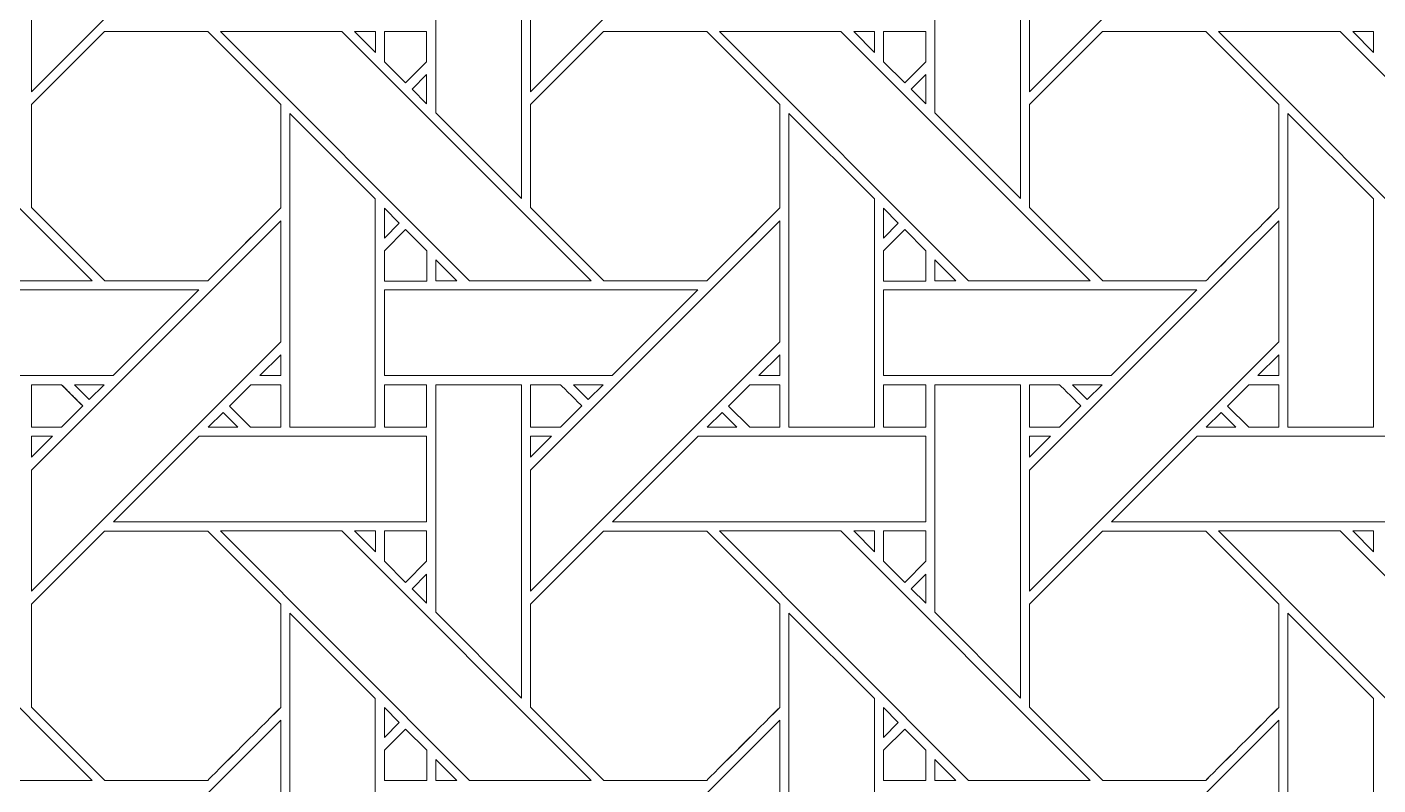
# Model space of a CAD drawing. Header units: inches. Extents: x 2.4 to 22.4, y -0.9 to 19.1.
# Drawn here: x 17.355 to 19.924, y 3.631 to 5.071 of the extents above; entities that cross this region are included whole.
import ezdxf

# ---------------------------------------------------------------- set-up
doc = ezdxf.new("R2010")
doc.units = ezdxf.units.IN
doc.header["$MEASUREMENT"] = 0
doc.layers.add('Design', color=7, linetype='Continuous', lineweight=0)

msp = doc.modelspace()

# ---------------------------------------------------------------- linework, layer by layer
at = {"layer": 'Design'}
for points, knots in [([(2.3829, 19.0948), (2.3829, 19.0948), (2.3829, -0.9052), (2.3829, -0.9052), (2.3829, -0.9052), (22.3829, -0.9052), (22.3829, -0.9052), (22.3829, -0.9052), (22.3829, 19.0948), (22.3829, 19.0948), (22.3829, 19.0948), (2.3829, 19.0948), (2.3829, 19.0948)], [0, 0, 0, 0, 1, 1, 1, 2, 2, 2, 3, 3, 3, 4, 4, 4, 4]), ([(3.3653, 18.1123), (3.3653, 18.1123), (3.3653, 0.0772), (3.3653, 0.0772), (3.3653, 0.0772), (21.4004, 0.0772), (21.4004, 0.0772), (21.4004, 0.0772), (21.4004, 18.1123), (21.4004, 18.1123), (21.4004, 18.1123), (3.3653, 18.1123), (3.3653, 18.1123)], [0, 0, 0, 0, 1, 1, 1, 2, 2, 2, 3, 3, 3, 4, 4, 4, 4]), ([(17.364, 4.9481), (17.364, 4.9481), (17.364, 5.1782), (17.364, 5.1782), (17.364, 5.1782), (17.8377, 5.6518), (17.8377, 5.6518), (17.8377, 5.6518), (17.8377, 5.4217), (17.8377, 5.4217), (17.8377, 5.4217), (17.364, 4.9481), (17.364, 4.9481)], [0, 0, 0, 0, 1, 1, 1, 2, 2, 2, 3, 3, 3, 4, 4, 4, 4]), ([(18.7864, 5.4217), (18.7864, 5.4217), (18.3128, 4.9481), (18.3128, 4.9481), (18.3128, 4.9481), (18.3128, 5.1782), (18.3128, 5.1782), (18.3128, 5.1782), (18.7864, 5.6518), (18.7864, 5.6518), (18.7864, 5.6518), (18.7864, 5.4217), (18.7864, 5.4217)], [0, 0, 0, 0, 1, 1, 1, 2, 2, 2, 3, 3, 3, 4, 4, 4, 4]), ([(19.7352, 5.4217), (19.7352, 5.4217), (19.2615, 4.9481), (19.2615, 4.9481), (19.2615, 4.9481), (19.2615, 5.1782), (19.2615, 5.1782), (19.2615, 5.1782), (19.7352, 5.6518), (19.7352, 5.6518), (19.7352, 5.6518), (19.7352, 5.4217), (19.7352, 5.4217)], [0, 0, 0, 0, 1, 1, 1, 2, 2, 2, 3, 3, 3, 4, 4, 4, 4]), ([(18.2956, 4.7452), (18.2956, 4.7452), (18.1327, 4.9081), (18.1327, 4.9081), (18.1327, 4.9081), (18.1327, 5.3403), (18.1327, 5.3403), (18.1327, 5.3403), (18.2956, 5.3403), (18.2956, 5.3403), (18.2956, 5.3403), (18.2956, 4.7452), (18.2956, 4.7452)], [0, 0, 0, 0, 1, 1, 1, 2, 2, 2, 3, 3, 3, 4, 4, 4, 4]), ([(19.2443, 4.7452), (19.2443, 4.7452), (19.0814, 4.9081), (19.0814, 4.9081), (19.0814, 4.9081), (19.0814, 5.3403), (19.0814, 5.3403), (19.0814, 5.3403), (19.2443, 5.3403), (19.2443, 5.3403), (19.2443, 5.3403), (19.2443, 4.7452), (19.2443, 4.7452)], [0, 0, 0, 0, 1, 1, 1, 2, 2, 2, 3, 3, 3, 4, 4, 4, 4]), ([(17.248, 4.5888), (17.248, 4.5888), (16.7745, 5.0624), (16.7745, 5.0624), (16.7745, 5.0624), (17.0054, 5.0624), (17.0054, 5.0624), (17.0054, 5.0624), (17.479, 4.5888), (17.479, 4.5888), (17.479, 4.5888), (17.248, 4.5888), (17.248, 4.5888)], [0, 0, 0, 0, 1, 1, 1, 2, 2, 2, 3, 3, 3, 4, 4, 4, 4]), ([(17.5028, 5.0624), (17.5028, 5.0624), (17.699, 5.0624), (17.699, 5.0624), (17.699, 5.0624), (17.8377, 4.9237), (17.8377, 4.9237), (17.8377, 4.9237), (17.8377, 4.7274), (17.8377, 4.7274), (17.8199, 4.7095), (17.708, 4.5978), (17.699, 4.5888), (17.699, 4.5888), (17.5033, 4.5888), (17.5033, 4.5888), (17.5033, 4.5888), (17.3641, 4.728), (17.3641, 4.728), (17.3641, 4.728), (17.3641, 4.9237), (17.3641, 4.9237), (17.3641, 4.9237), (17.5028, 5.0624), (17.5028, 5.0624)], [0, 0, 0, 0, 1, 1, 1, 2, 2, 2, 3, 3, 3, 4, 4, 4, 5, 5, 5, 6, 6, 6, 7, 7, 7, 8, 8, 8, 8]), ([(17.8377, 4.7274), (17.82, 4.7096), (17.7081, 4.5978), (17.699, 4.5888), (17.699, 4.5888), (17.5033, 4.5888), (17.5033, 4.5888), (17.5033, 4.5888), (17.3641, 4.728), (17.3641, 4.728), (17.3641, 4.728), (17.3641, 4.9237), (17.3641, 4.9237), (17.3641, 4.9237), (17.5028, 5.0624), (17.5028, 5.0624), (17.5028, 5.0624), (17.699, 5.0624), (17.699, 5.0624), (17.699, 5.0624), (17.8377, 4.9237), (17.8377, 4.9237), (17.8377, 4.9237), (17.8377, 4.7274), (17.8377, 4.7274)], [0, 0, 0, 0, 1, 1, 1, 2, 2, 2, 3, 3, 3, 4, 4, 4, 5, 5, 5, 6, 6, 6, 7, 7, 7, 8, 8, 8, 8]), ([(18.1968, 4.5888), (18.1968, 4.5888), (17.7232, 5.0624), (17.7232, 5.0624), (17.7232, 5.0624), (17.9541, 5.0624), (17.9541, 5.0624), (17.9541, 5.0624), (18.4278, 4.5888), (18.4278, 4.5888), (18.4278, 4.5888), (18.1968, 4.5888), (18.1968, 4.5888)], [0, 0, 0, 0, 1, 1, 1, 2, 2, 2, 3, 3, 3, 4, 4, 4, 4]), ([(18.0177, 5.0624), (18.0177, 5.0624), (18.0177, 5.0226), (18.0177, 5.0226), (18.0177, 5.0226), (17.9783, 5.0624), (17.9783, 5.0624), (17.9783, 5.0624), (18.0177, 5.0624), (18.0177, 5.0624)], [0, 0, 0, 0, 1, 1, 1, 2, 2, 2, 3, 3, 3, 3]), ([(18.1152, 5.0624), (18.1152, 5.0624), (18.1152, 5.0048), (18.1152, 5.0048), (18.1152, 5.0048), (18.0753, 4.9648), (18.0753, 4.9648), (18.0753, 4.9648), (18.0349, 5.0052), (18.0349, 5.0052), (18.0349, 5.0052), (18.0349, 5.0624), (18.0349, 5.0624), (18.0349, 5.0624), (18.1152, 5.0624), (18.1152, 5.0624)], [0, 0, 0, 0, 1, 1, 1, 2, 2, 2, 3, 3, 3, 4, 4, 4, 5, 5, 5, 5]), ([(18.0753, 4.9648), (18.0753, 4.9648), (18.0349, 5.0052), (18.0349, 5.0052), (18.0349, 5.0052), (18.0349, 5.0624), (18.0349, 5.0624), (18.0349, 5.0624), (18.1152, 5.0624), (18.1152, 5.0624), (18.1152, 5.0624), (18.1152, 5.0048), (18.1152, 5.0048), (18.1152, 5.0048), (18.0753, 4.9648), (18.0753, 4.9648)], [0, 0, 0, 0, 1, 1, 1, 2, 2, 2, 3, 3, 3, 4, 4, 4, 5, 5, 5, 5]), ([(18.4515, 5.0624), (18.4515, 5.0624), (18.6477, 5.0624), (18.6477, 5.0624), (18.6477, 5.0624), (18.7865, 4.9237), (18.7865, 4.9237), (18.7865, 4.9237), (18.7865, 4.7274), (18.7865, 4.7274), (18.7687, 4.7095), (18.6567, 4.5978), (18.6478, 4.5888), (18.6478, 4.5888), (18.452, 4.5888), (18.452, 4.5888), (18.452, 4.5888), (18.3128, 4.728), (18.3128, 4.728), (18.3128, 4.728), (18.3128, 4.9237), (18.3128, 4.9237), (18.3128, 4.9237), (18.4515, 5.0624), (18.4515, 5.0624)], [0, 0, 0, 0, 1, 1, 1, 2, 2, 2, 3, 3, 3, 4, 4, 4, 5, 5, 5, 6, 6, 6, 7, 7, 7, 8, 8, 8, 8]), ([(18.7865, 4.7274), (18.7684, 4.7092), (18.6565, 4.5975), (18.6478, 4.5888), (18.6478, 4.5888), (18.452, 4.5888), (18.452, 4.5888), (18.452, 4.5888), (18.3128, 4.728), (18.3128, 4.728), (18.3128, 4.728), (18.3128, 4.9237), (18.3128, 4.9237), (18.3128, 4.9237), (18.4515, 5.0624), (18.4515, 5.0624), (18.4515, 5.0624), (18.6477, 5.0624), (18.6477, 5.0624), (18.6477, 5.0624), (18.7865, 4.9237), (18.7865, 4.9237), (18.7865, 4.9237), (18.7865, 4.7274), (18.7865, 4.7274)], [0, 0, 0, 0, 1, 1, 1, 2, 2, 2, 3, 3, 3, 4, 4, 4, 5, 5, 5, 6, 6, 6, 7, 7, 7, 8, 8, 8, 8]), ([(19.1455, 4.5888), (19.1455, 4.5888), (18.6719, 5.0624), (18.6719, 5.0624), (18.6719, 5.0624), (18.9029, 5.0624), (18.9029, 5.0624), (18.9029, 5.0624), (19.3765, 4.5888), (19.3765, 4.5888), (19.3765, 4.5888), (19.1455, 4.5888), (19.1455, 4.5888)], [0, 0, 0, 0, 1, 1, 1, 2, 2, 2, 3, 3, 3, 4, 4, 4, 4]), ([(18.9664, 5.0624), (18.9664, 5.0624), (18.9664, 5.0226), (18.9664, 5.0226), (18.9664, 5.0226), (18.927, 5.0624), (18.927, 5.0624), (18.927, 5.0624), (18.9664, 5.0624), (18.9664, 5.0624)], [0, 0, 0, 0, 1, 1, 1, 2, 2, 2, 3, 3, 3, 3]), ([(19.0639, 5.0624), (19.0639, 5.0624), (19.0639, 5.0048), (19.0639, 5.0048), (19.0639, 5.0048), (19.024, 4.9648), (19.024, 4.9648), (19.024, 4.9648), (18.9837, 5.0052), (18.9837, 5.0052), (18.9837, 5.0052), (18.9837, 5.0624), (18.9837, 5.0624), (18.9837, 5.0624), (19.0639, 5.0624), (19.0639, 5.0624)], [0, 0, 0, 0, 1, 1, 1, 2, 2, 2, 3, 3, 3, 4, 4, 4, 5, 5, 5, 5]), ([(19.024, 4.9648), (19.024, 4.9648), (18.9837, 5.0052), (18.9837, 5.0052), (18.9837, 5.0052), (18.9837, 5.0624), (18.9837, 5.0624), (18.9837, 5.0624), (19.0639, 5.0624), (19.0639, 5.0624), (19.0639, 5.0624), (19.0639, 5.0048), (19.0639, 5.0048), (19.0639, 5.0048), (19.024, 4.9648), (19.024, 4.9648)], [0, 0, 0, 0, 1, 1, 1, 2, 2, 2, 3, 3, 3, 4, 4, 4, 5, 5, 5, 5]), ([(19.4002, 5.0624), (19.4002, 5.0624), (19.5965, 5.0624), (19.5965, 5.0624), (19.5965, 5.0624), (19.7352, 4.9237), (19.7352, 4.9237), (19.7352, 4.9237), (19.7352, 4.7274), (19.7352, 4.7274), (19.7174, 4.7095), (19.6055, 4.5978), (19.5965, 4.5888), (19.5965, 4.5888), (19.4008, 4.5888), (19.4008, 4.5888), (19.4008, 4.5888), (19.2615, 4.728), (19.2615, 4.728), (19.2615, 4.728), (19.2615, 4.9237), (19.2615, 4.9237), (19.2615, 4.9237), (19.4002, 5.0624), (19.4002, 5.0624)], [0, 0, 0, 0, 1, 1, 1, 2, 2, 2, 3, 3, 3, 4, 4, 4, 5, 5, 5, 6, 6, 6, 7, 7, 7, 8, 8, 8, 8]), ([(19.7352, 4.7274), (19.7175, 4.7096), (19.6056, 4.5978), (19.5965, 4.5888), (19.5965, 4.5888), (19.4008, 4.5888), (19.4008, 4.5888), (19.4008, 4.5888), (19.2615, 4.728), (19.2615, 4.728), (19.2615, 4.728), (19.2615, 4.9237), (19.2615, 4.9237), (19.2615, 4.9237), (19.4002, 5.0624), (19.4002, 5.0624), (19.4002, 5.0624), (19.5965, 5.0624), (19.5965, 5.0624), (19.5965, 5.0624), (19.7352, 4.9237), (19.7352, 4.9237), (19.7352, 4.9237), (19.7352, 4.7274), (19.7352, 4.7274)], [0, 0, 0, 0, 1, 1, 1, 2, 2, 2, 3, 3, 3, 4, 4, 4, 5, 5, 5, 6, 6, 6, 7, 7, 7, 8, 8, 8, 8]), ([(20.0942, 4.5888), (20.0942, 4.5888), (19.6206, 5.0624), (19.6206, 5.0624), (19.6206, 5.0624), (19.8516, 5.0624), (19.8516, 5.0624), (19.8516, 5.0624), (20.3252, 4.5888), (20.3252, 4.5888), (20.3252, 4.5888), (20.0942, 4.5888), (20.0942, 4.5888)], [0, 0, 0, 0, 1, 1, 1, 2, 2, 2, 3, 3, 3, 4, 4, 4, 4]), ([(19.9151, 5.0624), (19.9151, 5.0624), (19.9151, 5.0226), (19.9151, 5.0226), (19.9151, 5.0226), (19.8757, 5.0624), (19.8757, 5.0624), (19.8757, 5.0624), (19.9151, 5.0624), (19.9151, 5.0624)], [0, 0, 0, 0, 1, 1, 1, 2, 2, 2, 3, 3, 3, 3]), ([(18.1152, 4.9806), (18.1152, 4.9806), (18.1152, 4.9254), (18.1152, 4.9254), (18.1152, 4.9254), (18.0874, 4.9528), (18.0874, 4.9528), (18.0874, 4.9528), (18.1152, 4.9806), (18.1152, 4.9806)], [0, 0, 0, 0, 1, 1, 1, 2, 2, 2, 3, 3, 3, 3]), ([(19.0639, 4.9806), (19.0639, 4.9806), (19.0639, 4.9254), (19.0639, 4.9254), (19.0639, 4.9254), (19.0361, 4.9528), (19.0361, 4.9528), (19.0361, 4.9528), (19.0639, 4.9806), (19.0639, 4.9806)], [0, 0, 0, 0, 1, 1, 1, 2, 2, 2, 3, 3, 3, 3]), ([(17.8548, 4.3108), (17.8548, 4.3108), (17.8548, 4.9066), (17.8548, 4.9066), (17.8548, 4.9066), (18.0176, 4.7445), (18.0176, 4.7445), (18.0176, 4.7445), (18.0176, 4.3108), (18.0176, 4.3108), (18.0176, 4.3108), (17.8548, 4.3108), (17.8548, 4.3108)], [0, 0, 0, 0, 1, 1, 1, 2, 2, 2, 3, 3, 3, 4, 4, 4, 4]), ([(18.8036, 4.3108), (18.8036, 4.3108), (18.8036, 4.9066), (18.8036, 4.9066), (18.8036, 4.9066), (18.9663, 4.7445), (18.9663, 4.7445), (18.9663, 4.7445), (18.9663, 4.3108), (18.9663, 4.3108), (18.9663, 4.3108), (18.8036, 4.3108), (18.8036, 4.3108)], [0, 0, 0, 0, 1, 1, 1, 2, 2, 2, 3, 3, 3, 4, 4, 4, 4]), ([(19.7523, 4.3108), (19.7523, 4.3108), (19.7523, 4.9066), (19.7523, 4.9066), (19.7523, 4.9066), (19.9151, 4.7445), (19.9151, 4.7445), (19.9151, 4.7445), (19.9151, 4.3108), (19.9151, 4.3108), (19.9151, 4.3108), (19.7523, 4.3108), (19.7523, 4.3108)], [0, 0, 0, 0, 1, 1, 1, 2, 2, 2, 3, 3, 3, 4, 4, 4, 4]), ([(18.0349, 4.6702), (18.0349, 4.6702), (18.0349, 4.727), (18.0349, 4.727), (18.0349, 4.727), (18.0631, 4.6984), (18.0631, 4.6984), (18.0631, 4.6984), (18.0349, 4.6702), (18.0349, 4.6702)], [0, 0, 0, 0, 1, 1, 1, 2, 2, 2, 3, 3, 3, 3]), ([(18.9836, 4.6702), (18.9836, 4.6702), (18.9836, 4.727), (18.9836, 4.727), (18.9836, 4.727), (19.0118, 4.6984), (19.0118, 4.6984), (19.0118, 4.6984), (18.9836, 4.6702), (18.9836, 4.6702)], [0, 0, 0, 0, 1, 1, 1, 2, 2, 2, 3, 3, 3, 3]), ([(17.364, 3.9994), (17.364, 3.9994), (17.364, 4.2294), (17.364, 4.2294), (17.364, 4.2294), (17.8377, 4.703), (17.8377, 4.703), (17.8377, 4.703), (17.8377, 4.473), (17.8377, 4.473), (17.8377, 4.473), (17.364, 3.9994), (17.364, 3.9994)], [0, 0, 0, 0, 1, 1, 1, 2, 2, 2, 3, 3, 3, 4, 4, 4, 4]), ([(18.7864, 4.473), (18.7864, 4.473), (18.3128, 3.9994), (18.3128, 3.9994), (18.3128, 3.9994), (18.3128, 4.2294), (18.3128, 4.2294), (18.3128, 4.2294), (18.7864, 4.703), (18.7864, 4.703), (18.7864, 4.703), (18.7864, 4.473), (18.7864, 4.473)], [0, 0, 0, 0, 1, 1, 1, 2, 2, 2, 3, 3, 3, 4, 4, 4, 4]), ([(19.7352, 4.473), (19.7352, 4.473), (19.2615, 3.9994), (19.2615, 3.9994), (19.2615, 3.9994), (19.2615, 4.2294), (19.2615, 4.2294), (19.2615, 4.2294), (19.7352, 4.703), (19.7352, 4.703), (19.7352, 4.703), (19.7352, 4.473), (19.7352, 4.473)], [0, 0, 0, 0, 1, 1, 1, 2, 2, 2, 3, 3, 3, 4, 4, 4, 4]), ([(18.0349, 4.5885), (18.0349, 4.5885), (18.0349, 4.6458), (18.0349, 4.6458), (18.0349, 4.6458), (18.0753, 4.6861), (18.0753, 4.6861), (18.0753, 4.6861), (18.1156, 4.6458), (18.1156, 4.6458), (18.1156, 4.6458), (18.1156, 4.5885), (18.1156, 4.5885), (18.1156, 4.5885), (18.0349, 4.5885), (18.0349, 4.5885)], [0, 0, 0, 0, 1, 1, 1, 2, 2, 2, 3, 3, 3, 4, 4, 4, 5, 5, 5, 5]), ([(18.0753, 4.6861), (18.0753, 4.6861), (18.1156, 4.6458), (18.1156, 4.6458), (18.1156, 4.6458), (18.1156, 4.5885), (18.1156, 4.5885), (18.1156, 4.5885), (18.0349, 4.5885), (18.0349, 4.5885), (18.0349, 4.5885), (18.0349, 4.6458), (18.0349, 4.6458), (18.0349, 4.6458), (18.0753, 4.6861), (18.0753, 4.6861)], [0, 0, 0, 0, 1, 1, 1, 2, 2, 2, 3, 3, 3, 4, 4, 4, 5, 5, 5, 5]), ([(18.9837, 4.5885), (18.9837, 4.5885), (18.9837, 4.6458), (18.9837, 4.6458), (18.9837, 4.6458), (19.024, 4.6861), (19.024, 4.6861), (19.024, 4.6861), (19.0643, 4.6458), (19.0643, 4.6458), (19.0643, 4.6458), (19.0643, 4.5885), (19.0643, 4.5885), (19.0643, 4.5885), (18.9837, 4.5885), (18.9837, 4.5885)], [0, 0, 0, 0, 1, 1, 1, 2, 2, 2, 3, 3, 3, 4, 4, 4, 5, 5, 5, 5]), ([(18.9889, 4.6511), (18.9889, 4.6511), (19.024, 4.6861), (19.024, 4.6861), (19.024, 4.6861), (19.0643, 4.6458), (19.0643, 4.6458), (19.0643, 4.6458), (19.0643, 4.5885), (19.0643, 4.5885), (19.0643, 4.5885), (18.9837, 4.5885), (18.9837, 4.5885), (18.9837, 4.5885), (18.9837, 4.6458), (18.9837, 4.6458), (18.9837, 4.6458), (18.9889, 4.6511), (18.9889, 4.6511)], [0, 0, 0, 0, 1, 1, 1, 2, 2, 2, 3, 3, 3, 4, 4, 4, 5, 5, 5, 6, 6, 6, 6]), ([(18.1328, 4.5888), (18.1328, 4.5888), (18.1328, 4.6286), (18.1328, 4.6286), (18.1328, 4.6286), (18.1725, 4.5888), (18.1725, 4.5888), (18.1725, 4.5888), (18.1328, 4.5888), (18.1328, 4.5888)], [0, 0, 0, 0, 1, 1, 1, 2, 2, 2, 3, 3, 3, 3]), ([(19.0815, 4.5888), (19.0815, 4.5888), (19.0815, 4.6286), (19.0815, 4.6286), (19.0815, 4.6286), (19.1213, 4.5888), (19.1213, 4.5888), (19.1213, 4.5888), (19.0815, 4.5888), (19.0815, 4.5888)], [0, 0, 0, 0, 1, 1, 1, 2, 2, 2, 3, 3, 3, 3]), ([(17.5191, 4.4088), (17.5191, 4.4088), (17.0862, 4.4088), (17.0862, 4.4088), (17.0862, 4.4088), (17.0862, 4.5715), (17.0862, 4.5715), (17.0862, 4.5715), (17.6819, 4.5715), (17.6819, 4.5715), (17.6819, 4.5715), (17.5191, 4.4088), (17.5191, 4.4088)], [0, 0, 0, 0, 1, 1, 1, 2, 2, 2, 3, 3, 3, 4, 4, 4, 4]), ([(18.0349, 4.4088), (18.0349, 4.4088), (18.0349, 4.5715), (18.0349, 4.5715), (18.0349, 4.5715), (18.6306, 4.5715), (18.6306, 4.5715), (18.6306, 4.5715), (18.4679, 4.4088), (18.4679, 4.4088), (18.4679, 4.4088), (18.0349, 4.4088), (18.0349, 4.4088)], [0, 0, 0, 0, 1, 1, 1, 2, 2, 2, 3, 3, 3, 4, 4, 4, 4]), ([(18.9836, 4.4088), (18.9836, 4.4088), (18.9836, 4.5715), (18.9836, 4.5715), (18.9836, 4.5715), (19.5793, 4.5715), (19.5793, 4.5715), (19.5793, 4.5715), (19.4166, 4.4088), (19.4166, 4.4088), (19.4166, 4.4088), (18.9836, 4.4088), (18.9836, 4.4088)], [0, 0, 0, 0, 1, 1, 1, 2, 2, 2, 3, 3, 3, 4, 4, 4, 4]), ([(17.8377, 4.4089), (17.8377, 4.4089), (17.7979, 4.4089), (17.7979, 4.4089), (17.7979, 4.4089), (17.8377, 4.4486), (17.8377, 4.4486), (17.8377, 4.4486), (17.8377, 4.4089), (17.8377, 4.4089)], [0, 0, 0, 0, 1, 1, 1, 2, 2, 2, 3, 3, 3, 3]), ([(18.7864, 4.4089), (18.7864, 4.4089), (18.7467, 4.4089), (18.7467, 4.4089), (18.7467, 4.4089), (18.7864, 4.4486), (18.7864, 4.4486), (18.7864, 4.4486), (18.7864, 4.4089), (18.7864, 4.4089)], [0, 0, 0, 0, 1, 1, 1, 2, 2, 2, 3, 3, 3, 3]), ([(19.6954, 4.4089), (19.6954, 4.4089), (19.7352, 4.4486), (19.7352, 4.4486), (19.7352, 4.4486), (19.7352, 4.4089), (19.7352, 4.4089), (19.7352, 4.4089), (19.6954, 4.4089), (19.6954, 4.4089)], [0, 0, 0, 0, 1, 1, 1, 2, 2, 2, 3, 3, 3, 3]), ([(17.4211, 4.3915), (17.4263, 4.3864), (17.457, 4.3556), (17.4615, 4.3512), (17.4615, 4.3512), (17.421, 4.3107), (17.421, 4.3107), (17.421, 4.3107), (17.3641, 4.3107), (17.3641, 4.3107), (17.3641, 4.3107), (17.3641, 4.3915), (17.3641, 4.3915), (17.3641, 4.3915), (17.4211, 4.3915), (17.4211, 4.3915)], [0, 0, 0, 0, 1, 1, 1, 2, 2, 2, 3, 3, 3, 4, 4, 4, 5, 5, 5, 5]), ([(17.4458, 4.3669), (17.4458, 4.3669), (17.4615, 4.3512), (17.4615, 4.3512), (17.4615, 4.3512), (17.421, 4.3107), (17.421, 4.3107), (17.421, 4.3107), (17.3641, 4.3107), (17.3641, 4.3107), (17.3641, 4.3107), (17.3641, 4.3915), (17.3641, 4.3915), (17.3641, 4.3915), (17.4211, 4.3915), (17.4211, 4.3915), (17.4265, 4.3861), (17.4365, 4.3762), (17.4458, 4.3669)], [0, 0, 0, 0, 1, 1, 1, 2, 2, 2, 3, 3, 3, 4, 4, 4, 5, 5, 5, 6, 6, 6, 6]), ([(17.4455, 4.3916), (17.4455, 4.3916), (17.5019, 4.3916), (17.5019, 4.3916), (17.5019, 4.3916), (17.4736, 4.3634), (17.4736, 4.3634), (17.4736, 4.3634), (17.4455, 4.3916), (17.4455, 4.3916)], [0, 0, 0, 0, 1, 1, 1, 2, 2, 2, 3, 3, 3, 3]), ([(17.7806, 4.3107), (17.7806, 4.3107), (17.7403, 4.3511), (17.7403, 4.3511), (17.7403, 4.3511), (17.7807, 4.3915), (17.7807, 4.3915), (17.7807, 4.3915), (17.8377, 4.3915), (17.8377, 4.3915), (17.8377, 4.3915), (17.8377, 4.3107), (17.8377, 4.3107), (17.8377, 4.3107), (17.7806, 4.3107), (17.7806, 4.3107)], [0, 0, 0, 0, 1, 1, 1, 2, 2, 2, 3, 3, 3, 4, 4, 4, 5, 5, 5, 5]), ([(17.7403, 4.3511), (17.7403, 4.3511), (17.7807, 4.3915), (17.7807, 4.3915), (17.7807, 4.3915), (17.8377, 4.3915), (17.8377, 4.3915), (17.8377, 4.3915), (17.8377, 4.3107), (17.8377, 4.3107), (17.8377, 4.3107), (17.7806, 4.3107), (17.7806, 4.3107), (17.7806, 4.3107), (17.7403, 4.3511), (17.7403, 4.3511)], [0, 0, 0, 0, 1, 1, 1, 2, 2, 2, 3, 3, 3, 4, 4, 4, 5, 5, 5, 5]), ([(18.0349, 4.3915), (18.0349, 4.3915), (18.1152, 4.3915), (18.1152, 4.3915), (18.1152, 4.3915), (18.1152, 4.3107), (18.1152, 4.3107), (18.1152, 4.3107), (18.0349, 4.3107), (18.0349, 4.3107), (18.0349, 4.3107), (18.0349, 4.3915), (18.0349, 4.3915)], [0, 0, 0, 0, 1, 1, 1, 2, 2, 2, 3, 3, 3, 4, 4, 4, 4]), ([(18.0349, 4.3107), (18.0349, 4.3107), (18.0349, 4.3915), (18.0349, 4.3915), (18.0349, 4.3915), (18.1152, 4.3915), (18.1152, 4.3915), (18.1152, 4.3915), (18.1152, 4.3107), (18.1152, 4.3107), (18.1152, 4.3107), (18.0349, 4.3107), (18.0349, 4.3107)], [0, 0, 0, 0, 1, 1, 1, 2, 2, 2, 3, 3, 3, 4, 4, 4, 4]), ([(18.2956, 3.7964), (18.2956, 3.7964), (18.1327, 3.9594), (18.1327, 3.9594), (18.1327, 3.9594), (18.1327, 4.3916), (18.1327, 4.3916), (18.1327, 4.3916), (18.2956, 4.3916), (18.2956, 4.3916), (18.2956, 4.3916), (18.2956, 3.7964), (18.2956, 3.7964)], [0, 0, 0, 0, 1, 1, 1, 2, 2, 2, 3, 3, 3, 4, 4, 4, 4]), ([(18.3699, 4.3915), (18.375, 4.3864), (18.4058, 4.3556), (18.4102, 4.3512), (18.4102, 4.3512), (18.3698, 4.3107), (18.3698, 4.3107), (18.3698, 4.3107), (18.3128, 4.3107), (18.3128, 4.3107), (18.3128, 4.3107), (18.3128, 4.3915), (18.3128, 4.3915), (18.3128, 4.3915), (18.3699, 4.3915), (18.3699, 4.3915)], [0, 0, 0, 0, 1, 1, 1, 2, 2, 2, 3, 3, 3, 4, 4, 4, 5, 5, 5, 5]), ([(18.3128, 4.3107), (18.3128, 4.3107), (18.3128, 4.3915), (18.3128, 4.3915), (18.3128, 4.3915), (18.3699, 4.3915), (18.3699, 4.3915), (18.375, 4.3864), (18.4058, 4.3556), (18.4102, 4.3512), (18.4102, 4.3512), (18.3698, 4.3107), (18.3698, 4.3107), (18.3698, 4.3107), (18.3128, 4.3107), (18.3128, 4.3107)], [0, 0, 0, 0, 1, 1, 1, 2, 2, 2, 3, 3, 3, 4, 4, 4, 5, 5, 5, 5]), ([(18.3942, 4.3916), (18.3942, 4.3916), (18.4507, 4.3916), (18.4507, 4.3916), (18.4507, 4.3916), (18.4224, 4.3634), (18.4224, 4.3634), (18.4224, 4.3634), (18.3942, 4.3916), (18.3942, 4.3916)], [0, 0, 0, 0, 1, 1, 1, 2, 2, 2, 3, 3, 3, 3]), ([(18.7294, 4.3107), (18.7294, 4.3107), (18.689, 4.3511), (18.689, 4.3511), (18.689, 4.3511), (18.7294, 4.3915), (18.7294, 4.3915), (18.7294, 4.3915), (18.7865, 4.3915), (18.7865, 4.3915), (18.7865, 4.3915), (18.7865, 4.3107), (18.7865, 4.3107), (18.7865, 4.3107), (18.7294, 4.3107), (18.7294, 4.3107)], [0, 0, 0, 0, 1, 1, 1, 2, 2, 2, 3, 3, 3, 4, 4, 4, 5, 5, 5, 5]), ([(18.689, 4.3511), (18.689, 4.3511), (18.7294, 4.3915), (18.7294, 4.3915), (18.7294, 4.3915), (18.7865, 4.3915), (18.7865, 4.3915), (18.7865, 4.3915), (18.7865, 4.3107), (18.7865, 4.3107), (18.7865, 4.3107), (18.7294, 4.3107), (18.7294, 4.3107), (18.7294, 4.3107), (18.689, 4.3511), (18.689, 4.3511)], [0, 0, 0, 0, 1, 1, 1, 2, 2, 2, 3, 3, 3, 4, 4, 4, 5, 5, 5, 5]), ([(18.9837, 4.3915), (18.9837, 4.3915), (19.0639, 4.3915), (19.0639, 4.3915), (19.0639, 4.3915), (19.0639, 4.3107), (19.0639, 4.3107), (19.0639, 4.3107), (18.9837, 4.3107), (18.9837, 4.3107), (18.9837, 4.3107), (18.9837, 4.3915), (18.9837, 4.3915)], [0, 0, 0, 0, 1, 1, 1, 2, 2, 2, 3, 3, 3, 4, 4, 4, 4]), ([(18.9837, 4.3107), (18.9837, 4.3107), (18.9837, 4.3915), (18.9837, 4.3915), (18.9837, 4.3915), (19.0639, 4.3915), (19.0639, 4.3915), (19.0639, 4.3915), (19.0639, 4.3107), (19.0639, 4.3107), (19.0639, 4.3107), (18.9837, 4.3107), (18.9837, 4.3107)], [0, 0, 0, 0, 1, 1, 1, 2, 2, 2, 3, 3, 3, 4, 4, 4, 4]), ([(19.2443, 3.7964), (19.2443, 3.7964), (19.0814, 3.9594), (19.0814, 3.9594), (19.0814, 3.9594), (19.0814, 4.3916), (19.0814, 4.3916), (19.0814, 4.3916), (19.2443, 4.3916), (19.2443, 4.3916), (19.2443, 4.3916), (19.2443, 3.7964), (19.2443, 3.7964)], [0, 0, 0, 0, 1, 1, 1, 2, 2, 2, 3, 3, 3, 4, 4, 4, 4]), ([(19.3186, 4.3915), (19.3237, 4.3864), (19.3545, 4.3556), (19.3589, 4.3512), (19.3589, 4.3512), (19.3185, 4.3107), (19.3185, 4.3107), (19.3185, 4.3107), (19.2615, 4.3107), (19.2615, 4.3107), (19.2615, 4.3107), (19.2615, 4.3915), (19.2615, 4.3915), (19.2615, 4.3915), (19.3186, 4.3915), (19.3186, 4.3915)], [0, 0, 0, 0, 1, 1, 1, 2, 2, 2, 3, 3, 3, 4, 4, 4, 5, 5, 5, 5]), ([(19.2615, 4.3107), (19.2615, 4.3107), (19.2615, 4.3915), (19.2615, 4.3915), (19.2615, 4.3915), (19.3186, 4.3915), (19.3186, 4.3915), (19.3237, 4.3864), (19.3545, 4.3556), (19.3589, 4.3512), (19.3589, 4.3512), (19.3185, 4.3107), (19.3185, 4.3107), (19.3185, 4.3107), (19.2615, 4.3107), (19.2615, 4.3107)], [0, 0, 0, 0, 1, 1, 1, 2, 2, 2, 3, 3, 3, 4, 4, 4, 5, 5, 5, 5]), ([(19.3429, 4.3916), (19.3429, 4.3916), (19.3994, 4.3916), (19.3994, 4.3916), (19.3994, 4.3916), (19.3711, 4.3634), (19.3711, 4.3634), (19.3711, 4.3634), (19.3429, 4.3916), (19.3429, 4.3916)], [0, 0, 0, 0, 1, 1, 1, 2, 2, 2, 3, 3, 3, 3]), ([(19.6781, 4.3107), (19.6781, 4.3107), (19.6377, 4.3511), (19.6377, 4.3511), (19.6377, 4.3511), (19.6782, 4.3915), (19.6782, 4.3915), (19.6782, 4.3915), (19.7352, 4.3915), (19.7352, 4.3915), (19.7352, 4.3915), (19.7352, 4.3107), (19.7352, 4.3107), (19.7352, 4.3107), (19.6781, 4.3107), (19.6781, 4.3107)], [0, 0, 0, 0, 1, 1, 1, 2, 2, 2, 3, 3, 3, 4, 4, 4, 5, 5, 5, 5]), ([(19.7352, 4.3107), (19.7352, 4.3107), (19.6781, 4.3107), (19.6781, 4.3107), (19.6781, 4.3107), (19.6377, 4.3511), (19.6377, 4.3511), (19.6377, 4.3511), (19.6782, 4.3915), (19.6782, 4.3915), (19.6782, 4.3915), (19.7352, 4.3915), (19.7352, 4.3915), (19.7352, 4.3915), (19.7352, 4.3107), (19.7352, 4.3107)], [0, 0, 0, 0, 1, 1, 1, 2, 2, 2, 3, 3, 3, 4, 4, 4, 5, 5, 5, 5]), ([(17.7564, 4.3108), (17.7564, 4.3108), (17.6999, 4.3108), (17.6999, 4.3108), (17.6999, 4.3108), (17.7281, 4.339), (17.7281, 4.339), (17.7281, 4.339), (17.7564, 4.3108), (17.7564, 4.3108)], [0, 0, 0, 0, 1, 1, 1, 2, 2, 2, 3, 3, 3, 3]), ([(18.7051, 4.3108), (18.7051, 4.3108), (18.6486, 4.3108), (18.6486, 4.3108), (18.6486, 4.3108), (18.6769, 4.339), (18.6769, 4.339), (18.6769, 4.339), (18.7051, 4.3108), (18.7051, 4.3108)], [0, 0, 0, 0, 1, 1, 1, 2, 2, 2, 3, 3, 3, 3]), ([(19.5973, 4.3108), (19.5973, 4.3108), (19.6256, 4.339), (19.6256, 4.339), (19.6256, 4.339), (19.6538, 4.3108), (19.6538, 4.3108), (19.6538, 4.3108), (19.5973, 4.3108), (19.5973, 4.3108)], [0, 0, 0, 0, 1, 1, 1, 2, 2, 2, 3, 3, 3, 3]), ([(17.4039, 4.2936), (17.4039, 4.2936), (17.364, 4.2538), (17.364, 4.2538), (17.364, 4.2538), (17.364, 4.2936), (17.364, 4.2936), (17.364, 4.2936), (17.4039, 4.2936), (17.4039, 4.2936)], [0, 0, 0, 0, 1, 1, 1, 2, 2, 2, 3, 3, 3, 3]), ([(18.1152, 4.2936), (18.1152, 4.2936), (18.1152, 4.1308), (18.1152, 4.1308), (18.1152, 4.1308), (17.5199, 4.1308), (17.5199, 4.1308), (17.5199, 4.1308), (17.6827, 4.2936), (17.6827, 4.2936), (17.6827, 4.2936), (18.1152, 4.2936), (18.1152, 4.2936)], [0, 0, 0, 0, 1, 1, 1, 2, 2, 2, 3, 3, 3, 4, 4, 4, 4]), ([(18.3526, 4.2936), (18.3526, 4.2936), (18.3128, 4.2538), (18.3128, 4.2538), (18.3128, 4.2538), (18.3128, 4.2936), (18.3128, 4.2936), (18.3128, 4.2936), (18.3526, 4.2936), (18.3526, 4.2936)], [0, 0, 0, 0, 1, 1, 1, 2, 2, 2, 3, 3, 3, 3]), ([(19.0639, 4.2936), (19.0639, 4.2936), (19.0639, 4.1308), (19.0639, 4.1308), (19.0639, 4.1308), (18.4686, 4.1308), (18.4686, 4.1308), (18.4686, 4.1308), (18.6314, 4.2936), (18.6314, 4.2936), (18.6314, 4.2936), (19.0639, 4.2936), (19.0639, 4.2936)], [0, 0, 0, 0, 1, 1, 1, 2, 2, 2, 3, 3, 3, 4, 4, 4, 4]), ([(19.3013, 4.2936), (19.3013, 4.2936), (19.2615, 4.2538), (19.2615, 4.2538), (19.2615, 4.2538), (19.2615, 4.2936), (19.2615, 4.2936), (19.2615, 4.2936), (19.3013, 4.2936), (19.3013, 4.2936)], [0, 0, 0, 0, 1, 1, 1, 2, 2, 2, 3, 3, 3, 3]), ([(20.0126, 4.2936), (20.0126, 4.2936), (20.0126, 4.1308), (20.0126, 4.1308), (20.0126, 4.1308), (19.4173, 4.1308), (19.4173, 4.1308), (19.4173, 4.1308), (19.5802, 4.2936), (19.5802, 4.2936), (19.5802, 4.2936), (20.0126, 4.2936), (20.0126, 4.2936)], [0, 0, 0, 0, 1, 1, 1, 2, 2, 2, 3, 3, 3, 4, 4, 4, 4]), ([(16.7745, 4.1137), (16.7745, 4.1137), (17.0054, 4.1137), (17.0054, 4.1137), (17.0054, 4.1137), (17.479, 3.64), (17.479, 3.64), (17.479, 3.64), (17.248, 3.64), (17.248, 3.64), (17.248, 3.64), (16.7745, 4.1137), (16.7745, 4.1137)], [0, 0, 0, 0, 1, 1, 1, 2, 2, 2, 3, 3, 3, 4, 4, 4, 4]), ([(17.5028, 4.1136), (17.5028, 4.1136), (17.699, 4.1136), (17.699, 4.1136), (17.699, 4.1136), (17.8377, 3.9749), (17.8377, 3.9749), (17.8377, 3.9749), (17.8377, 3.7787), (17.8377, 3.7787), (17.8199, 3.7608), (17.708, 3.649), (17.699, 3.64), (17.699, 3.64), (17.5033, 3.64), (17.5033, 3.64), (17.5033, 3.64), (17.3641, 3.7793), (17.3641, 3.7793), (17.3641, 3.7793), (17.3641, 3.9749), (17.3641, 3.9749), (17.3641, 3.9749), (17.5028, 4.1136), (17.5028, 4.1136)], [0, 0, 0, 0, 1, 1, 1, 2, 2, 2, 3, 3, 3, 4, 4, 4, 5, 5, 5, 6, 6, 6, 7, 7, 7, 8, 8, 8, 8]), ([(17.8377, 3.7787), (17.8199, 3.7607), (17.708, 3.649), (17.699, 3.64), (17.699, 3.64), (17.5033, 3.64), (17.5033, 3.64), (17.5033, 3.64), (17.3641, 3.7793), (17.3641, 3.7793), (17.3641, 3.7793), (17.3641, 3.9749), (17.3641, 3.9749), (17.3641, 3.9749), (17.5028, 4.1136), (17.5028, 4.1136), (17.5028, 4.1136), (17.699, 4.1136), (17.699, 4.1136), (17.699, 4.1136), (17.8377, 3.9749), (17.8377, 3.9749), (17.8377, 3.9749), (17.8377, 3.7787), (17.8377, 3.7787)], [0, 0, 0, 0, 1, 1, 1, 2, 2, 2, 3, 3, 3, 4, 4, 4, 5, 5, 5, 6, 6, 6, 7, 7, 7, 8, 8, 8, 8]), ([(18.1968, 3.64), (18.1968, 3.64), (17.7232, 4.1137), (17.7232, 4.1137), (17.7232, 4.1137), (17.9541, 4.1137), (17.9541, 4.1137), (17.9541, 4.1137), (18.4278, 3.64), (18.4278, 3.64), (18.4278, 3.64), (18.1968, 3.64), (18.1968, 3.64)], [0, 0, 0, 0, 1, 1, 1, 2, 2, 2, 3, 3, 3, 4, 4, 4, 4]), ([(18.0177, 4.1137), (18.0177, 4.1137), (18.0177, 4.0739), (18.0177, 4.0739), (18.0177, 4.0739), (17.9783, 4.1137), (17.9783, 4.1137), (17.9783, 4.1137), (18.0177, 4.1137), (18.0177, 4.1137)], [0, 0, 0, 0, 1, 1, 1, 2, 2, 2, 3, 3, 3, 3]), ([(18.1152, 4.1137), (18.1152, 4.1137), (18.1152, 4.0561), (18.1152, 4.0561), (18.1152, 4.0561), (18.0753, 4.0161), (18.0753, 4.0161), (18.0753, 4.0161), (18.0349, 4.0564), (18.0349, 4.0564), (18.0349, 4.0564), (18.0349, 4.1137), (18.0349, 4.1137), (18.0349, 4.1137), (18.1152, 4.1137), (18.1152, 4.1137)], [0, 0, 0, 0, 1, 1, 1, 2, 2, 2, 3, 3, 3, 4, 4, 4, 5, 5, 5, 5]), ([(18.0753, 4.0161), (18.0753, 4.0161), (18.0349, 4.0564), (18.0349, 4.0564), (18.0349, 4.0564), (18.0349, 4.1137), (18.0349, 4.1137), (18.0349, 4.1137), (18.1152, 4.1137), (18.1152, 4.1137), (18.1152, 4.1137), (18.1152, 4.0561), (18.1152, 4.0561), (18.1152, 4.0561), (18.0753, 4.0161), (18.0753, 4.0161)], [0, 0, 0, 0, 1, 1, 1, 2, 2, 2, 3, 3, 3, 4, 4, 4, 5, 5, 5, 5]), ([(18.4515, 4.1136), (18.4515, 4.1136), (18.6477, 4.1136), (18.6477, 4.1136), (18.6477, 4.1136), (18.7865, 3.9749), (18.7865, 3.9749), (18.7865, 3.9749), (18.7865, 3.7787), (18.7865, 3.7787), (18.7687, 3.7608), (18.6567, 3.649), (18.6478, 3.64), (18.6478, 3.64), (18.452, 3.64), (18.452, 3.64), (18.452, 3.64), (18.3128, 3.7793), (18.3128, 3.7793), (18.3128, 3.7793), (18.3128, 3.9749), (18.3128, 3.9749), (18.3128, 3.9749), (18.4515, 4.1136), (18.4515, 4.1136)], [0, 0, 0, 0, 1, 1, 1, 2, 2, 2, 3, 3, 3, 4, 4, 4, 5, 5, 5, 6, 6, 6, 7, 7, 7, 8, 8, 8, 8]), ([(18.7865, 3.7787), (18.7685, 3.7606), (18.6566, 3.6489), (18.6478, 3.64), (18.6478, 3.64), (18.452, 3.64), (18.452, 3.64), (18.452, 3.64), (18.3128, 3.7793), (18.3128, 3.7793), (18.3128, 3.7793), (18.3128, 3.9749), (18.3128, 3.9749), (18.3128, 3.9749), (18.4515, 4.1136), (18.4515, 4.1136), (18.4515, 4.1136), (18.6477, 4.1136), (18.6477, 4.1136), (18.6477, 4.1136), (18.7865, 3.9749), (18.7865, 3.9749), (18.7865, 3.9749), (18.7865, 3.7787), (18.7865, 3.7787)], [0, 0, 0, 0, 1, 1, 1, 2, 2, 2, 3, 3, 3, 4, 4, 4, 5, 5, 5, 6, 6, 6, 7, 7, 7, 8, 8, 8, 8]), ([(19.1455, 3.64), (19.1455, 3.64), (18.6719, 4.1137), (18.6719, 4.1137), (18.6719, 4.1137), (18.9029, 4.1137), (18.9029, 4.1137), (18.9029, 4.1137), (19.3765, 3.64), (19.3765, 3.64), (19.3765, 3.64), (19.1455, 3.64), (19.1455, 3.64)], [0, 0, 0, 0, 1, 1, 1, 2, 2, 2, 3, 3, 3, 4, 4, 4, 4]), ([(18.9664, 4.1137), (18.9664, 4.1137), (18.9664, 4.0739), (18.9664, 4.0739), (18.9664, 4.0739), (18.927, 4.1137), (18.927, 4.1137), (18.927, 4.1137), (18.9664, 4.1137), (18.9664, 4.1137)], [0, 0, 0, 0, 1, 1, 1, 2, 2, 2, 3, 3, 3, 3]), ([(19.0639, 4.1137), (19.0639, 4.1137), (19.0639, 4.0561), (19.0639, 4.0561), (19.0639, 4.0561), (19.024, 4.0161), (19.024, 4.0161), (19.024, 4.0161), (18.9837, 4.0564), (18.9837, 4.0564), (18.9837, 4.0564), (18.9837, 4.1137), (18.9837, 4.1137), (18.9837, 4.1137), (19.0639, 4.1137), (19.0639, 4.1137)], [0, 0, 0, 0, 1, 1, 1, 2, 2, 2, 3, 3, 3, 4, 4, 4, 5, 5, 5, 5]), ([(19.024, 4.0161), (19.024, 4.0161), (18.9837, 4.0564), (18.9837, 4.0564), (18.9837, 4.0564), (18.9837, 4.1137), (18.9837, 4.1137), (18.9837, 4.1137), (19.0639, 4.1137), (19.0639, 4.1137), (19.0639, 4.1137), (19.0639, 4.0561), (19.0639, 4.0561), (19.0639, 4.0561), (19.024, 4.0161), (19.024, 4.0161)], [0, 0, 0, 0, 1, 1, 1, 2, 2, 2, 3, 3, 3, 4, 4, 4, 5, 5, 5, 5]), ([(19.4002, 4.1136), (19.4002, 4.1136), (19.5965, 4.1136), (19.5965, 4.1136), (19.5965, 4.1136), (19.7352, 3.9749), (19.7352, 3.9749), (19.7352, 3.9749), (19.7352, 3.7787), (19.7352, 3.7787), (19.7174, 3.7608), (19.6055, 3.649), (19.5965, 3.64), (19.5965, 3.64), (19.4008, 3.64), (19.4008, 3.64), (19.4008, 3.64), (19.2615, 3.7793), (19.2615, 3.7793), (19.2615, 3.7793), (19.2615, 3.9749), (19.2615, 3.9749), (19.2615, 3.9749), (19.4002, 4.1136), (19.4002, 4.1136)], [0, 0, 0, 0, 1, 1, 1, 2, 2, 2, 3, 3, 3, 4, 4, 4, 5, 5, 5, 6, 6, 6, 7, 7, 7, 8, 8, 8, 8]), ([(19.7352, 3.7787), (19.7173, 3.7607), (19.6054, 3.6489), (19.5965, 3.64), (19.5965, 3.64), (19.4008, 3.64), (19.4008, 3.64), (19.4008, 3.64), (19.2615, 3.7793), (19.2615, 3.7793), (19.2615, 3.7793), (19.2615, 3.9749), (19.2615, 3.9749), (19.2615, 3.9749), (19.4002, 4.1136), (19.4002, 4.1136), (19.4002, 4.1136), (19.5965, 4.1136), (19.5965, 4.1136), (19.5965, 4.1136), (19.7352, 3.9749), (19.7352, 3.9749), (19.7352, 3.9749), (19.7352, 3.7787), (19.7352, 3.7787)], [0, 0, 0, 0, 1, 1, 1, 2, 2, 2, 3, 3, 3, 4, 4, 4, 5, 5, 5, 6, 6, 6, 7, 7, 7, 8, 8, 8, 8]), ([(20.0942, 3.64), (20.0942, 3.64), (19.6206, 4.1137), (19.6206, 4.1137), (19.6206, 4.1137), (19.8516, 4.1137), (19.8516, 4.1137), (19.8516, 4.1137), (20.3252, 3.64), (20.3252, 3.64), (20.3252, 3.64), (20.0942, 3.64), (20.0942, 3.64)], [0, 0, 0, 0, 1, 1, 1, 2, 2, 2, 3, 3, 3, 4, 4, 4, 4]), ([(19.9151, 4.1137), (19.9151, 4.1137), (19.9151, 4.0739), (19.9151, 4.0739), (19.9151, 4.0739), (19.8757, 4.1137), (19.8757, 4.1137), (19.8757, 4.1137), (19.9151, 4.1137), (19.9151, 4.1137)], [0, 0, 0, 0, 1, 1, 1, 2, 2, 2, 3, 3, 3, 3]), ([(18.1152, 4.0318), (18.1152, 4.0318), (18.1152, 3.9767), (18.1152, 3.9767), (18.1152, 3.9767), (18.0874, 4.0041), (18.0874, 4.0041), (18.0874, 4.0041), (18.1152, 4.0318), (18.1152, 4.0318)], [0, 0, 0, 0, 1, 1, 1, 2, 2, 2, 3, 3, 3, 3]), ([(19.0639, 4.0319), (19.0639, 4.0319), (19.0639, 3.9767), (19.0639, 3.9767), (19.0639, 3.9767), (19.0361, 4.0041), (19.0361, 4.0041), (19.0361, 4.0041), (19.0639, 4.0319), (19.0639, 4.0319)], [0, 0, 0, 0, 1, 1, 1, 2, 2, 2, 3, 3, 3, 3]), ([(17.8548, 3.362), (17.8548, 3.362), (17.8548, 3.9579), (17.8548, 3.9579), (17.8548, 3.9579), (18.0176, 3.7957), (18.0176, 3.7957), (18.0176, 3.7957), (18.0176, 3.362), (18.0176, 3.362), (18.0176, 3.362), (17.8548, 3.362), (17.8548, 3.362)], [0, 0, 0, 0, 1, 1, 1, 2, 2, 2, 3, 3, 3, 4, 4, 4, 4]), ([(18.8036, 3.362), (18.8036, 3.362), (18.8036, 3.9579), (18.8036, 3.9579), (18.8036, 3.9579), (18.9663, 3.7957), (18.9663, 3.7957), (18.9663, 3.7957), (18.9663, 3.362), (18.9663, 3.362), (18.9663, 3.362), (18.8036, 3.362), (18.8036, 3.362)], [0, 0, 0, 0, 1, 1, 1, 2, 2, 2, 3, 3, 3, 4, 4, 4, 4]), ([(19.7523, 3.362), (19.7523, 3.362), (19.7523, 3.9579), (19.7523, 3.9579), (19.7523, 3.9579), (19.9151, 3.7957), (19.9151, 3.7957), (19.9151, 3.7957), (19.9151, 3.362), (19.9151, 3.362), (19.9151, 3.362), (19.7523, 3.362), (19.7523, 3.362)], [0, 0, 0, 0, 1, 1, 1, 2, 2, 2, 3, 3, 3, 4, 4, 4, 4]), ([(18.0349, 3.7215), (18.0349, 3.7215), (18.0349, 3.7782), (18.0349, 3.7782), (18.0349, 3.7782), (18.0631, 3.7497), (18.0631, 3.7497), (18.0631, 3.7497), (18.0349, 3.7215), (18.0349, 3.7215)], [0, 0, 0, 0, 1, 1, 1, 2, 2, 2, 3, 3, 3, 3]), ([(18.9836, 3.7215), (18.9836, 3.7215), (18.9836, 3.7782), (18.9836, 3.7782), (18.9836, 3.7782), (19.0118, 3.7497), (19.0118, 3.7497), (19.0118, 3.7497), (18.9836, 3.7215), (18.9836, 3.7215)], [0, 0, 0, 0, 1, 1, 1, 2, 2, 2, 3, 3, 3, 3]), ([(17.364, 3.2807), (17.364, 3.2807), (17.8377, 3.7543), (17.8377, 3.7543), (17.8377, 3.7543), (17.8377, 3.5243), (17.8377, 3.5243), (17.8377, 3.5243), (17.364, 3.0506), (17.364, 3.0506), (17.364, 3.0506), (17.364, 3.2807), (17.364, 3.2807)], [0, 0, 0, 0, 1, 1, 1, 2, 2, 2, 3, 3, 3, 4, 4, 4, 4]), ([(18.7864, 3.5243), (18.7864, 3.5243), (18.3128, 3.0506), (18.3128, 3.0506), (18.3128, 3.0506), (18.3128, 3.2807), (18.3128, 3.2807), (18.3128, 3.2807), (18.7864, 3.7543), (18.7864, 3.7543), (18.7864, 3.7543), (18.7864, 3.5243), (18.7864, 3.5243)], [0, 0, 0, 0, 1, 1, 1, 2, 2, 2, 3, 3, 3, 4, 4, 4, 4]), ([(19.7352, 3.5243), (19.7352, 3.5243), (19.2615, 3.0506), (19.2615, 3.0506), (19.2615, 3.0506), (19.2615, 3.2807), (19.2615, 3.2807), (19.2615, 3.2807), (19.7352, 3.7543), (19.7352, 3.7543), (19.7352, 3.7543), (19.7352, 3.5243), (19.7352, 3.5243)], [0, 0, 0, 0, 1, 1, 1, 2, 2, 2, 3, 3, 3, 4, 4, 4, 4]), ([(18.0349, 3.6398), (18.0349, 3.6398), (18.0349, 3.6971), (18.0349, 3.6971), (18.0349, 3.6971), (18.0753, 3.7374), (18.0753, 3.7374), (18.0753, 3.7374), (18.1156, 3.6971), (18.1156, 3.6971), (18.1156, 3.6971), (18.1156, 3.6398), (18.1156, 3.6398), (18.1156, 3.6398), (18.0349, 3.6398), (18.0349, 3.6398)], [0, 0, 0, 0, 1, 1, 1, 2, 2, 2, 3, 3, 3, 4, 4, 4, 5, 5, 5, 5]), ([(18.0753, 3.7374), (18.0753, 3.7374), (18.1156, 3.6971), (18.1156, 3.6971), (18.1156, 3.6971), (18.1156, 3.6398), (18.1156, 3.6398), (18.1156, 3.6398), (18.0349, 3.6398), (18.0349, 3.6398), (18.0349, 3.6398), (18.0349, 3.6971), (18.0349, 3.6971), (18.0349, 3.6971), (18.0753, 3.7374), (18.0753, 3.7374)], [0, 0, 0, 0, 1, 1, 1, 2, 2, 2, 3, 3, 3, 4, 4, 4, 5, 5, 5, 5]), ([(18.9837, 3.6398), (18.9837, 3.6398), (18.9837, 3.6971), (18.9837, 3.6971), (18.9837, 3.6971), (19.024, 3.7374), (19.024, 3.7374), (19.024, 3.7374), (19.0643, 3.6971), (19.0643, 3.6971), (19.0643, 3.6971), (19.0643, 3.6398), (19.0643, 3.6398), (19.0643, 3.6398), (18.9837, 3.6398), (18.9837, 3.6398)], [0, 0, 0, 0, 1, 1, 1, 2, 2, 2, 3, 3, 3, 4, 4, 4, 5, 5, 5, 5]), ([(19.024, 3.7374), (19.024, 3.7374), (19.0643, 3.6971), (19.0643, 3.6971), (19.0643, 3.6971), (19.0643, 3.6398), (19.0643, 3.6398), (19.0643, 3.6398), (18.9837, 3.6398), (18.9837, 3.6398), (18.9837, 3.6398), (18.9837, 3.6971), (18.9837, 3.6971), (18.9837, 3.6971), (19.024, 3.7374), (19.024, 3.7374)], [0, 0, 0, 0, 1, 1, 1, 2, 2, 2, 3, 3, 3, 4, 4, 4, 5, 5, 5, 5]), ([(18.1328, 3.64), (18.1328, 3.64), (18.1328, 3.6798), (18.1328, 3.6798), (18.1328, 3.6798), (18.1725, 3.64), (18.1725, 3.64), (18.1725, 3.64), (18.1328, 3.64), (18.1328, 3.64)], [0, 0, 0, 0, 1, 1, 1, 2, 2, 2, 3, 3, 3, 3]), ([(19.0815, 3.64), (19.0815, 3.64), (19.0815, 3.6798), (19.0815, 3.6798), (19.0815, 3.6798), (19.1213, 3.64), (19.1213, 3.64), (19.1213, 3.64), (19.0815, 3.64), (19.0815, 3.64)], [0, 0, 0, 0, 1, 1, 1, 2, 2, 2, 3, 3, 3, 3])]:
    msp.add_open_spline(points, degree=3, knots=knots, dxfattribs=at)

doc.saveas('drawing.dxf')
